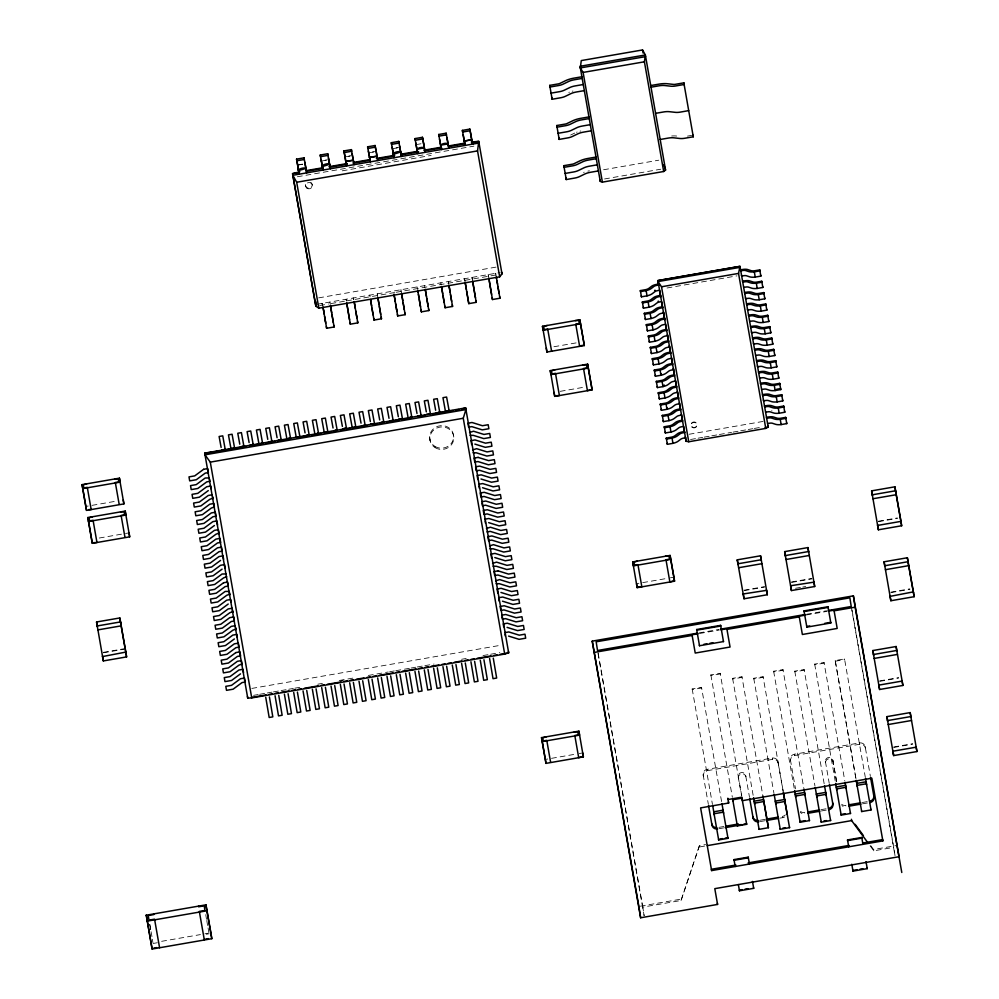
<?xml version="1.0" encoding="UTF-8"?>
<svg xmlns="http://www.w3.org/2000/svg" width="999" height="999" viewBox="0 0 999 999"><rect width="100%" height="100%" fill="white"/><g stroke="black" fill="none" stroke-linecap="round" stroke-linejoin="round"><path stroke-width="0.75" stroke-dasharray="5 3.75" d="M598.064 653.558L644.155 915.808L642.794 907.117L681.056 900.486L699.425 845.641L705.569 844.567M681.056 900.486L699.425 845.641M570.654 135.027L574.7 133.067M297.64 164.972L303.858 163.886M325.062 160.215L327.547 159.778M348.751 156.106L351.236 155.669M372.44 151.998L374.937 151.573M396.141 147.889L398.626 147.465M297.627 165.16L303.846 164.086M321.316 161.051L327.535 159.977M345.005 156.943L351.223 155.869M368.693 152.835L374.912 151.761M392.382 148.726L398.601 147.652M416.084 144.618L422.29 143.544M297.352 176.761L473.888 146.154M342.232 170.829L431.118 155.419M687.449 136.114L691.633 135.389M603.608 169.755L658.766 160.19M604.557 178.958L660.739 169.218M318.644 297.877L498.239 266.733M316.858 304.32L500.224 272.527M319.692 305.519L328.609 303.983M344.48 301.223L329.732 303.783L329.47 302.135M394.605 292.532L345.954 300.974L345.704 299.325M396.128 292.27L500.487 274.176M667.032 287.987L736.95 275.861M553.933 346.74L577.534 342.657M560.252 391.333L583.853 387.25M85.889 506.431L88.224 506.018M92.033 505.357L115.647 501.261M689.123 434.265L763.124 421.428M99.301 538.024L122.902 533.928M125.549 533.466L129.058 532.867M690.534 439.498L696.603 438.449M698.126 438.186L702.684 437.387M704.208 437.125L710.289 436.076M711.812 435.814L717.881 434.752M719.405 434.49L731.568 432.38M733.091 432.117L739.16 431.068M740.684 430.806L746.765 429.745M748.288 429.483L752.846 428.696M754.37 428.434L760.451 427.372M103.384 652.347L123.751 648.813M103.459 652.784L123.826 649.263M878.458 521.203L897.364 517.932M878.521 521.653L897.439 518.369M636.55 583.703L638.885 583.291M642.694 582.629L666.308 578.533M670.416 577.822L673.925 577.222M744.105 590.184L764.472 586.65M791.483 581.967L811.85 578.433M744.168 590.621L764.535 587.1M791.558 582.417L811.925 578.883M795.516 588.274L801.335 587.262M802.796 587.012L805.706 586.513M251.823 688.423L500.187 645.354M253.584 695.341L258.167 694.542M259.703 694.28L265.821 693.219M267.345 692.956L271.94 692.157M273.464 691.895L279.583 690.833M281.119 690.571L287.237 689.51M288.761 689.235L293.356 688.448M294.88 688.174L300.999 687.112M317.819 684.203L322.415 683.403M339.235 680.494L354.533 677.834M368.294 675.449L388.186 672.002M389.71 671.74L394.293 670.941M395.829 670.679L409.59 668.294M411.126 668.019L415.709 667.232M417.245 666.97L423.364 665.908M424.887 665.634L434.066 664.048M461.6 659.278L466.183 658.478M483.017 655.556L489.123 654.495M490.659 654.233L499.837 652.647M340.946 680.619L343.369 680.194M890.921 592.145L909.839 588.861M890.983 592.582L909.902 589.31M699 632.904L718.993 629.432M806.63 614.235L826.623 610.776M699.6 633.478L719.28 630.057M806.268 614.984L827.247 611.338M720.179 673.301L720.291 673.963L710.963 675.574L710.863 674.912L720.179 673.301L741.97 797.227M741.932 676.723L742.032 677.384L732.704 678.995L732.604 678.346L741.932 676.723L762.911 796.066M782.966 669.605L783.079 670.267L773.75 671.877L773.638 671.228L782.966 669.605L803.745 787.874M824.013 662.487L824.113 663.149L814.784 664.772L814.684 664.11L824.013 662.487L844.779 780.756M855.968 778.808L835.201 660.551L844.53 658.94L865.296 777.197M835.301 661.213L844.63 659.59L844.53 658.94M701.51 687.324L701.61 687.986L692.282 689.61L692.182 688.948L701.51 687.324L721.678 802.085M763.061 676.66L763.174 677.31L753.845 678.933L753.733 678.271L763.061 676.66L783.303 791.857M804.108 669.542L804.207 670.204L794.879 671.815L794.779 671.153L804.108 669.542L824.337 784.752M879.669 680.893L898.576 677.622M879.732 681.343L898.65 678.059M545.367 759.415L547.702 759.003M551.51 758.341L575.124 754.245M579.245 753.533L582.742 752.934M777.959 761.762L778.159 763.074A4.933 4.62 -8.9 0 0 772.502 759.377L707.417 770.654A4.933 4.62 -8.9 0 0 703.358 776.048L703.146 774.725A4.933 4.62 -8.9 0 1 707.217 769.342L772.302 758.054A4.933 4.62 -8.9 0 1 777.959 761.762L783.291 792.282M865.171 746.64L865.384 747.951A4.933 4.62 -8.9 0 0 859.727 744.255L794.63 755.531A4.933 4.62 -8.9 0 0 790.571 760.926L790.371 759.602A4.933 4.62 -8.9 0 1 794.43 754.22L859.515 742.931A4.933 4.62 -8.9 0 1 865.171 746.64L870.304 775.848M893.718 746.99L912.636 743.706M893.793 747.427L912.711 744.155M718.955 827.359L724.937 826.323M760.089 820.229L766.071 819.192M821.141 809.64L827.135 808.603M862.274 802.509L869.754 801.21M719.155 828.683L723.651 827.896M760.289 821.553L764.784 820.766M779.757 818.169L782.754 817.657A4.933 4.62 -8.9 0 0 785.539 816.195M821.353 810.963L827.334 809.927M862.474 803.833L868.468 802.796M699.637 846.952L705.781 845.891M161.626 941.32L200.437 934.589M204.907 933.815L207.892 933.291M157.355 942.731L153.147 943.456L152.372 939.048M206.318 934.24L209.116 933.765M870.803 845.728L873.576 849.5L897.239 845.404M870.092 845.778L873.775 850.823L893.718 847.364L852.01 610.064M640.359 906.193L680.843 899.175M676.66 136.039L676.073 135.989A13.849 4.87 -10 0 0 670.254 136.126M851.223 606.505L895.079 856.056L893.718 847.364M835.201 660.551L856.18 779.894M836.588 781.543L833.091 761.638A3.784 3.546 -8.9 0 0 828.745 758.79A3.784 3.546 -8.9 0 0 825.624 762.936L825.424 761.613A3.784 3.546 -8.9 0 1 828.533 757.479A3.784 3.546 -8.9 0 1 832.879 760.326L836.65 781.755M814.684 664.11L835.451 782.367M825.424 761.613L829.182 783.054M794.779 671.153L814.947 785.913M790.371 759.602L795.504 788.81M773.638 671.228L794.417 789.485M753.733 678.271L773.975 793.481M732.604 678.346L753.371 796.603M745.666 775.449L745.866 776.76A3.784 3.546 -8.9 0 0 741.52 773.913A3.784 3.546 -8.9 0 0 738.411 778.059L738.199 776.735A3.784 3.546 -8.9 0 1 741.32 772.602A3.784 3.546 -8.9 0 1 745.666 775.449L749.437 796.877M738.199 776.735L741.433 795.117M710.863 674.912L732.367 797.314M692.182 688.948L712.412 804.158M703.146 774.725L708.291 803.933M598.051 652.547L642.794 907.117M496.453 277.909L495.679 273.326L495.941 274.962M488.748 277.66L488.211 274.613L488.986 279.196M472.527 280.482L471.99 277.435L472.24 279.071M465.059 281.768L464.523 278.721L464.785 280.369M448.838 284.59L448.301 281.531L448.551 283.179M401.685 294.33L400.911 289.747L401.173 291.396M377.759 296.903L377.222 293.856L377.485 295.504M322.914 306.418L322.377 303.371L322.64 305.007M205.757 914.647L206.481 919.255M206.793 920.529L207.767 926.61M208.079 927.884L209.066 933.953M149.8 924.35L150.824 930.231M151.086 931.705L152.123 937.586M149.738 924.55L150.774 930.431M152.323 939.247L152.847 942.194M859.515 742.931L859.727 744.255M873.576 849.5L873.775 850.823M832.879 760.326L833.091 761.638M794.43 754.22L794.63 755.531M782.754 817.657L782.542 816.333A4.933 4.62 -8.9 0 0 785.339 814.884M772.302 758.054L772.502 759.377M707.217 769.342L707.417 770.654M440.834 282.829L441.096 284.478M453.409 434.503L453.608 435.764M424.612 285.639L424.862 287.287M417.145 286.938L417.407 288.586M429.857 439.31L430.045 440.571M369.767 295.155L370.017 296.803M353.534 297.964L353.796 299.613M353.159 298.027L353.421 299.675M346.079 299.263L346.328 300.899M312.188 184.453L312.287 185.115M329.845 302.073L330.107 303.721M305.582 185.602L305.682 186.264M322.015 303.434L322.265 305.082M310.839 182.442A3.347 3.134 -8.9 0 1 311.226 187.238A3.347 3.134 -8.9 0 1 306.119 186.85A3.347 3.134 -8.9 0 1 307.505 182.193M800.511 811.388A4.933 4.62 -8.9 0 0 804.67 812.499L804.882 813.81A4.933 4.62 -8.9 0 1 800.274 812.274M841.633 804.257A4.933 4.62 -8.9 0 0 845.803 805.369L846.016 806.68A4.933 4.62 -8.9 0 1 841.845 805.581M771.615 410.739A6.381 2.248 -10 0 1 772.002 410.801M583.566 172.44A13.849 4.87 -10 0 1 584.24 172.19M587.862 171.129A13.849 4.87 -10 0 1 589.398 170.804M568.806 92.407A13.849 4.87 -10 0 1 569.455 92.145M572.252 91.221A13.849 4.87 -10 0 1 572.989 91.021M576.51 132.293A13.849 4.87 -10 0 1 577.172 132.043M580.044 131.169A13.849 4.87 -10 0 1 580.806 130.981M307.043 188.274A3.347 3.134 -8.9 0 0 312.312 185.939A3.347 3.134 -8.9 0 0 307.605 182.854A3.347 3.134 -8.9 0 0 307.043 188.274M692.257 427.072A2.997 2.797 -8.9 0 0 696.977 424.987A2.997 2.797 -8.9 0 0 692.769 422.24A2.997 2.797 -8.9 0 0 692.257 427.072M692.307 427.422A2.997 2.797 -8.9 0 0 697.027 425.337A2.997 2.797 -8.9 0 0 692.819 422.577A2.997 2.797 -8.9 0 0 692.307 427.422M434.94 446.391A12.025 11.251 -8.9 0 0 453.608 437.437A12.025 11.251 -8.9 0 0 436.338 426.898A12.025 11.251 -8.9 0 0 434.94 446.391M435.139 447.664A12.025 11.251 -8.9 0 0 453.808 438.698A12.025 11.251 -8.9 0 0 436.538 428.159A12.025 11.251 -8.9 0 0 435.139 447.664"/><path stroke-width="1.5" d="M298.701 171.004L298.027 167.657M305.082 163.861L306.718 172.877L306.468 171.229L322.689 168.419L321.366 160.976L322.39 166.895M306.206 169.942C306.668 163.923 287.887 174.488 305.919 168.344M329.608 164.236C311.476 170.754 330.357 159.578 329.857 165.597M346.378 164.311L346.641 165.959L343.931 150.924L351.398 149.625L353.271 160.315L345.829 161.413L346.129 163.024M377.235 157.38L376.985 156.019L369.505 157.505L367.62 146.816L375.087 145.517L377.797 160.552L377.535 158.916M393.506 154.808L392.782 151.236M399.85 147.44L401.486 156.443L401.223 154.808M400.686 151.948C382.13 158.479 401.411 147.44 400.974 153.509M416.084 144.618L417.707 153.634L417.195 150.699M417.157 150.462C415.309 147.964 425.537 145.567 424.662 149.4M423.551 143.132L422.465 137.3L415.01 138.599L415.259 140.247L422.727 138.948L422.465 137.3M415.01 138.599L416.883 149.263L424.363 147.802M440.884 146.591C438.848 143.681 449.113 141.646 448.314 145.067M440.172 143.019L440.571 145.18L448.039 143.881L446.153 133.192L438.698 134.49L438.961 136.139L446.416 134.84L446.153 133.192M472.04 141.184L471.765 139.685L464.273 141.071L462.387 130.382L469.855 129.096L472.552 144.131L472.302 142.482M464.26 141.046L471.715 139.76L471.316 137.612M299.875 171.728L292.57 173.639L315.834 306.193L318.831 308.179L499.675 276.823L477.547 150.899L478.733 141.371L471.278 142.008M663.686 171.503L644.405 61.801L645.354 54.97L642.544 49.95L581.268 60.577L580.319 67.932L583.116 72.427L602.397 182.13L663.686 171.503L665.559 170.067L663.811 164.673M315.834 306.193L316.183 301.985M765.771 428.409L738.536 273.426L739.972 266.346L657.891 280.582L686.126 441.271L688.748 441.758L765.771 428.409L768.206 427.048L768.044 426.061M504.695 654.07L463.261 418.269L465.921 409.578L465.659 407.892L204.708 453.134L204.97 454.82L210.29 462.125L251.736 697.926L504.695 654.07L508.678 652.846L508.416 651.161M499.675 276.823L501.998 273.913L501.735 272.265M208.292 490.596L199.363 497.19L192.757 498.339L192.058 494.343L197.79 493.344L206.718 486.75L210.764 486.051L211.264 488.911M214.423 525.499L205.494 532.105L198.888 533.241L198.202 529.245L203.921 528.259L212.849 521.653L216.908 520.954L217.595 524.95M220.554 560.414L211.626 567.007L205.02 568.156L204.333 564.16L210.065 563.161L218.993 556.568L223.039 555.869L223.639 559.265M222.09 569.143L213.162 575.736L206.556 576.885L205.869 572.889L211.601 571.89L220.517 565.297L224.575 564.597L225.175 567.994M228.222 604.045L219.293 610.651L212.7 611.788L212 607.792L217.732 606.805L226.661 600.199L230.707 599.5L231.194 602.36M234.365 638.96L225.437 645.554L218.831 646.703L218.144 642.707L223.863 641.708L232.792 635.114L236.838 634.415L237.337 637.275M240.497 673.863L231.568 680.469L224.962 681.605L224.275 677.609L230.007 676.623L238.936 670.029L242.982 669.318L243.581 672.727M461.813 409.028L465.659 407.892L508.678 652.846L504.695 653.533M580.319 67.932L645.616 56.618M583.116 72.427L644.405 61.801M549.725 85.377L558.341 83.891A3.097 1.086 -10 0 0 559.927 83.404L566.046 80.457A13.849 4.87 -10 0 1 573.139 78.284L581.905 76.761L582.167 78.409L574.175 79.795A9.103 3.209 -10 0 0 568.606 81.493L563.211 84.103A7.83 2.76 -10 0 1 558.429 85.564L549.987 87.025L549.725 85.377L552.135 99.251L560.564 97.777A7.83 2.76 -10 0 0 565.359 96.316L570.754 93.706A9.103 3.209 -10 0 1 576.323 92.008L584.315 90.622M583.241 84.515L575.249 85.902A9.103 3.209 -10 0 0 569.68 87.6L564.285 90.21A7.83 2.76 -10 0 1 559.502 91.671L551.061 93.132M683.84 82.855L675.224 84.341A3.097 1.086 -10 0 1 673.576 84.415L666.882 83.691A13.849 4.87 -10 0 0 659.502 84.041L650.736 85.552L650.986 87.2L658.978 85.814A9.103 3.209 -10 0 1 664.772 85.539L670.679 86.189A7.83 2.76 -10 0 0 675.661 85.964L684.09 84.49L683.84 82.855L693.281 136.788L684.852 138.249A7.83 2.76 -10 0 1 679.869 138.486L673.963 137.837A9.103 3.209 -10 0 0 668.169 138.099L660.177 139.485M315.572 304.545L292.57 173.639L299.001 172.527L299.263 174.176L296.553 159.141L304.021 157.842L305.969 168.631M327.709 153.734L327.959 155.382L320.504 156.668L320.242 155.032L327.709 153.734L330.407 168.769L330.157 167.12L346.94 164.211M398.776 141.408L399.038 143.057L391.571 144.356L391.321 142.707L398.776 141.408L400.649 152.073M296.815 160.777L304.27 159.49L304.021 157.842M344.193 152.56L351.648 151.274L351.398 149.625M375.087 145.517L375.349 147.165L367.882 148.464L367.62 146.816M469.855 129.096L470.104 130.732L462.649 132.03L462.387 130.382M347.327 161.164L353.296 160.127L353.584 161.726M369.493 157.48L377.048 156.306M556.78 125.524L565.397 124.038A3.097 1.086 -10 0 0 566.982 123.551L573.101 120.604A13.849 4.87 -10 0 1 580.194 118.431L588.96 116.908L589.223 118.556L581.231 119.942A9.103 3.209 -10 0 0 575.661 121.641L570.267 124.251A7.83 2.76 -10 0 1 565.484 125.712L557.042 127.173L556.78 125.524L559.19 139.398L567.632 137.924A7.83 2.76 -10 0 0 572.415 136.463L577.809 133.854A9.103 3.209 -10 0 1 583.379 132.155L591.371 130.769M305.994 170.667L322.827 167.745M328.946 166.696L347.315 163.511M353.434 162.45L370.267 159.528M376.386 158.466L394.755 155.282M400.874 154.221L417.707 151.299M423.838 150.237L440.671 147.315M448.326 145.991L465.159 143.069M353.034 163.162L369.817 160.252M377.447 158.928L394.23 156.019M401.86 154.695L418.631 151.786M424.737 150.724L441.521 147.815L441.77 149.463M465.209 143.706L448.976 146.528L449.238 148.164M478.996 143.007L292.819 175.287L296.691 182.255L318.831 308.179M590.297 124.663L582.305 126.049A9.103 3.209 -10 0 0 576.735 127.747L571.341 130.357A7.83 2.76 -10 0 1 566.558 131.818L558.116 133.279M655.581 113.337L663.573 111.963A9.103 3.209 -10 0 1 669.367 111.688L675.274 112.338A7.83 2.76 -10 0 0 680.257 112.113L688.686 110.639M296.691 182.255L477.547 150.899M563.836 165.672L572.452 164.186A3.097 1.086 -10 0 0 574.038 163.699L580.157 160.752A13.849 4.87 -10 0 1 587.25 158.579L596.016 157.055L596.278 158.704L588.286 160.09A9.103 3.209 -10 0 0 582.717 161.788L577.322 164.398A7.83 2.76 -10 0 1 572.539 165.859L564.098 167.32L563.836 165.672L566.246 179.545L574.687 178.072A7.83 2.76 -10 0 0 579.47 176.611L584.865 174.001A9.103 3.209 -10 0 1 590.434 172.303L598.426 170.916M597.352 164.81L589.36 166.196A9.103 3.209 -10 0 0 583.791 167.894L578.396 170.504A7.83 2.76 -10 0 1 573.613 171.965L565.172 173.426M325.549 321.953L326.636 328.271L334.091 326.985L333.841 325.337M348.176 311.775L350.324 324.163L357.792 322.877L357.53 321.228M372.939 313.736L374.013 320.067L381.481 318.768L381.218 317.12M396.578 309.39L397.702 315.959L405.169 314.66L404.907 313.012M420.317 305.532L421.391 311.85L428.858 310.552L428.596 308.903M441.87 288.911L445.092 307.742L452.547 306.443L452.297 304.795M467.607 296.815L468.781 303.634L476.236 302.335L475.986 300.687M491.196 292.22L492.47 299.525L499.925 298.226L499.675 296.591M740.134 267.332L658.054 281.568L661.513 286.775L688.748 441.758M661.513 286.775L738.536 273.426M640.371 290.597L645.878 289.623A5.37 1.886 -10 0 0 648.763 288.424L651.847 286.089A6.381 2.248 -10 0 1 656.131 284.49L658.516 284.066L658.666 285.052L656.805 285.377A3.534 1.249 -10 0 0 653.983 286.426L651.385 288.424A8.204 2.885 -10 0 1 646.128 290.609L640.521 291.583L640.371 290.597L641.445 296.815L647.04 295.841A8.204 2.885 -10 0 0 652.297 293.669L654.907 291.658A3.534 1.249 -10 0 1 657.717 290.609L659.59 290.284M759.752 269.892L754.245 270.829A5.37 1.886 -10 0 1 751.148 270.679L747.514 269.493A6.381 2.248 -10 0 0 742.969 269.43L740.584 269.842L740.746 270.829L742.607 270.504A3.534 1.249 -10 0 1 745.591 270.542L748.676 271.553A8.204 2.885 -10 0 0 754.32 271.853L759.914 270.879L759.752 269.892L760.838 276.111L755.232 277.085A8.204 2.885 -10 0 1 749.587 276.798L746.515 275.786A3.534 1.249 -10 0 0 743.531 275.736L741.658 276.061L741.508 275.075M642.369 301.935L647.876 300.974A5.37 1.886 -10 0 0 650.761 299.775L653.846 297.427A6.381 2.248 -10 0 1 658.129 295.829L660.501 295.417L660.664 296.403L658.791 296.728A3.534 1.249 -10 0 0 655.981 297.777L653.371 299.775A8.204 2.885 -10 0 1 648.114 301.96L642.519 302.922L642.369 301.935L643.443 308.167L649.038 307.192A8.204 2.885 -10 0 0 654.295 305.007L656.905 303.009A3.534 1.249 -10 0 1 659.715 301.96L661.575 301.636L662.649 307.605M761.75 281.243L756.243 282.18A5.37 1.886 -10 0 1 753.134 282.018L749.512 280.844A6.381 2.248 -10 0 0 744.967 280.781L742.582 281.181L742.732 282.168L744.605 281.843A3.534 1.249 -10 0 1 747.589 281.893L750.661 282.904A8.204 2.885 -10 0 0 756.305 283.192L761.912 282.23L761.75 281.243L762.824 287.462L757.23 288.436A8.204 2.885 -10 0 1 751.585 288.137L748.513 287.125A3.534 1.249 -10 0 0 745.529 287.088L743.656 287.4M542.482 326.286L579.857 319.805L583.691 341.583L584.315 345.554L546.928 352.035L542.482 326.286L543.106 330.257L580.481 323.776L579.857 319.805M644.355 313.286L649.862 312.312A5.37 1.886 -10 0 0 652.759 311.114L655.844 308.778A6.381 2.248 -10 0 1 660.114 307.18L662.499 306.755L662.649 307.742L660.789 308.067A3.534 1.249 -10 0 0 657.979 309.116L655.369 311.114A8.204 2.885 -10 0 1 650.112 313.299L644.517 314.273L644.355 313.286L645.429 319.505L651.036 318.531A8.204 2.885 -10 0 0 656.293 316.358L658.89 314.36A3.534 1.249 -10 0 1 661.713 313.311L663.573 312.987L663.423 312M763.748 292.582L758.241 293.531A5.37 1.886 -10 0 1 755.132 293.369L751.498 292.195A6.381 2.248 -10 0 0 746.952 292.12L744.58 292.532L744.73 293.519L746.603 293.194A3.534 1.249 -10 0 1 749.587 293.231L752.659 294.255A8.204 2.885 -10 0 0 758.303 294.543L763.898 293.569L763.748 292.582L764.822 298.813L759.228 299.775A8.204 2.885 -10 0 1 753.583 299.488L750.499 298.476A3.534 1.249 -10 0 0 747.514 298.426L745.654 298.751L745.491 297.764M646.353 324.625L651.86 323.664A5.37 1.886 -10 0 0 654.745 322.465L657.829 320.117A6.381 2.248 -10 0 1 662.112 318.519L664.497 318.107L664.647 319.093L662.787 319.418A3.534 1.249 -10 0 0 659.964 320.467L657.367 322.465A8.204 2.885 -10 0 1 652.11 324.65L646.503 325.612L646.353 324.625L647.427 330.856L653.021 329.882A8.204 2.885 -10 0 0 658.279 327.697L660.888 325.699A3.534 1.249 -10 0 1 663.698 324.65L665.571 324.325L666.67 330.482L664.772 330.756A3.534 1.249 -10 0 0 661.962 331.805L659.352 333.816A8.204 2.885 -10 0 1 654.095 335.989L648.501 336.963L648.351 335.976L653.858 335.002A5.37 1.886 -10 0 0 656.743 333.803L659.827 331.468A6.381 2.248 -10 0 1 664.11 329.87L666.483 329.445L666.645 330.432M765.746 303.933L760.227 304.87A5.37 1.886 -10 0 1 757.13 304.707L753.496 303.534A6.381 2.248 -10 0 0 748.95 303.471L746.565 303.871L746.728 304.857L748.588 304.533A3.534 1.249 -10 0 1 751.573 304.583L754.657 305.594A8.204 2.885 -10 0 0 760.301 305.881L765.896 304.92L765.746 303.933L766.82 310.152L761.213 311.126A8.204 2.885 -10 0 1 755.569 310.826L752.497 309.815A3.534 1.249 -10 0 0 749.512 309.777L747.652 310.102L747.489 309.116M579.57 345.929L583.066 345.317M767.731 315.272L762.225 316.221A5.37 1.886 -10 0 1 759.115 316.059L755.494 314.885A6.381 2.248 -10 0 0 750.948 314.81L748.563 315.222L748.726 316.208L750.586 315.884A3.534 1.249 -10 0 1 753.571 315.934L756.643 316.945A8.204 2.885 -10 0 0 762.287 317.232L767.894 316.258L767.731 315.272L768.805 321.503L763.211 322.465A8.204 2.885 -10 0 1 757.567 322.178L754.495 321.166A3.534 1.249 -10 0 0 751.51 321.116L749.637 321.441M648.351 335.976L649.425 342.195L655.019 341.233A8.204 2.885 -10 0 0 660.277 339.048L662.886 337.05A3.534 1.249 -10 0 1 665.696 336.001L667.557 335.676L667.407 334.69M650.337 347.315L655.844 346.353A5.37 1.886 -10 0 0 658.741 345.154L661.825 342.819A6.381 2.248 -10 0 1 666.108 341.208L668.481 340.796L668.631 341.783L666.77 342.108A3.534 1.249 -10 0 0 663.96 343.156L661.35 345.154A8.204 2.885 -10 0 1 656.093 347.34L650.499 348.301L650.337 347.315L651.423 353.546L657.017 352.572A8.204 2.885 -10 0 0 662.275 350.387L664.872 348.389A3.534 1.249 -10 0 1 667.694 347.34L669.555 347.015L669.405 346.029M769.73 326.623L764.223 327.56A5.37 1.886 -10 0 1 761.113 327.41L757.479 326.223A6.381 2.248 -10 0 0 752.934 326.161L750.561 326.561L750.711 327.547L752.584 327.222A3.534 1.249 -10 0 1 755.569 327.272L758.641 328.284A8.204 2.885 -10 0 0 764.285 328.584L769.879 327.61L769.73 326.623L770.803 332.842L765.209 333.816A8.204 2.885 -10 0 1 759.565 333.529L756.48 332.505A3.534 1.249 -10 0 0 753.496 332.467L751.635 332.792L751.485 331.805M550.274 370.617L587.649 364.136L591.483 385.926L592.107 389.885L554.72 396.366L550.274 370.617L550.899 374.588L588.274 368.107L587.649 364.136M652.335 358.666L657.841 357.692A5.37 1.886 -10 0 0 660.739 356.493L663.811 354.158A6.381 2.248 -10 0 1 668.094 352.56L670.479 352.135L670.629 353.134L668.768 353.446A3.534 1.249 -10 0 0 665.946 354.508L663.348 356.506A8.204 2.885 -10 0 1 658.091 358.678L652.497 359.652L652.335 358.666L653.408 364.885L659.003 363.923A8.204 2.885 -10 0 0 664.26 361.738L666.87 359.74A3.534 1.249 -10 0 1 669.68 358.691L671.553 358.366M771.727 337.962L766.208 338.911A5.37 1.886 -10 0 1 763.111 338.748L759.477 337.575A6.381 2.248 -10 0 0 754.932 337.5L752.547 337.912L752.709 338.898L754.57 338.574A3.534 1.249 -10 0 1 757.554 338.624L760.639 339.635A8.204 2.885 -10 0 0 766.283 339.922L771.877 338.948L771.727 337.962L772.801 344.193L767.207 345.154A8.204 2.885 -10 0 1 761.563 344.867L758.478 343.856A3.534 1.249 -10 0 0 755.494 343.806L753.633 344.131L753.471 343.144M654.333 370.017L659.839 369.043A5.37 1.886 -10 0 0 662.724 367.844L665.809 365.509A6.381 2.248 -10 0 1 670.092 363.911L672.464 363.486L672.627 364.473L670.754 364.797A3.534 1.249 -10 0 0 667.944 365.846L665.334 367.844A8.204 2.885 -10 0 1 660.077 370.03L654.482 371.004L654.333 370.017L655.406 376.236L661.001 375.262A8.204 2.885 -10 0 0 666.258 373.089L668.868 371.079A3.534 1.249 -10 0 1 671.678 370.03L673.538 369.705L673.388 368.718M773.713 349.313L768.206 350.249A5.37 1.886 -10 0 1 765.109 350.1L761.475 348.913A6.381 2.248 -10 0 0 756.93 348.851L754.545 349.25L754.707 350.249L756.568 349.925A3.534 1.249 -10 0 1 759.552 349.962L762.637 350.974A8.204 2.885 -10 0 0 768.268 351.273L773.875 350.299L773.713 349.313L774.787 355.532L769.193 356.506A8.204 2.885 -10 0 1 763.548 356.218L760.476 355.207A3.534 1.249 -10 0 0 757.492 355.157L755.619 355.482M225.187 449.163L221.641 450.387L225.275 449.75L222.752 435.851L219.118 436.488L221.116 447.415M242.632 446.141L240.297 447.152L243.931 446.516L241.408 432.617L237.774 433.254L239.772 444.18M253.172 444.305L249.625 445.529L253.259 444.905L250.737 431.006L247.09 431.63L249.101 442.569M271.815 441.071L268.281 442.295L271.915 441.67L269.393 427.772L265.746 428.396L267.757 439.335M281.144 439.46L277.597 440.684L281.243 440.047L278.709 426.148L275.075 426.785L277.085 437.712M289.26 438.049L286.925 439.061L290.572 438.436L288.037 424.538L284.403 425.162L286.925 439.061M309.128 434.602L305.582 435.826L309.215 435.202L306.693 421.303L303.059 421.928L305.057 432.867M318.456 432.992L314.91 434.215L318.544 433.578L317.794 429.195L316.021 419.68L312.387 420.317L314.91 434.215M337.113 429.757L333.566 430.981L337.2 430.344L334.677 416.446L331.044 417.082L333.042 428.009M344.006 428.559L346.441 428.134L344.006 414.835L340.372 415.459L342.37 426.398M365.085 424.9L361.551 426.123L365.184 425.499L362.662 411.6L359.016 412.225L361.026 423.164M383.741 421.665L380.194 422.889L383.841 422.265L381.306 408.366L377.672 408.991L379.682 419.93M393.069 420.055L389.523 421.278L393.169 420.641L390.634 406.743L387 407.38L389.011 418.306M411.725 416.82L408.179 418.044L411.813 417.407L411.064 413.037L409.29 403.509L405.656 404.145L408.179 418.044M421.054 415.197L417.507 416.421L421.141 415.796L418.618 401.898L414.985 402.522L416.983 413.461M439.71 411.963L436.163 413.186L439.797 412.562L437.275 398.663L433.641 399.288L435.639 410.227M449.038 410.352L445.492 411.576L449.125 410.939L448.364 406.568L446.603 397.04L442.969 397.677L445.492 411.576M230.969 448.763L234.603 448.139L232.08 434.24L228.446 434.865L230.869 448.176M258.953 443.918L262.587 443.281L260.065 429.383L256.418 430.02L258.853 443.319M296.253 437.45L299.9 436.813L297.365 422.914L293.731 423.551L296.166 436.85M324.238 432.592L327.872 431.968L325.349 418.069L321.715 418.693L324.151 432.005M352.222 427.747L355.856 427.11L353.334 413.211L349.687 413.848L352.123 427.147M222.64 450.499L206.081 453.047M225.712 449.962L231.843 448.901M236.438 448.101L239.51 447.577M242.57 447.04L245.642 446.503M253.309 445.179L257.904 444.38M265.572 443.057L268.631 442.52M271.703 441.995L274.762 441.458M282.43 440.134L285.502 439.597M300.836 436.938L303.896 436.413M311.563 435.077L314.635 434.553M317.694 434.016L320.766 433.479M328.434 432.155L331.493 431.618M340.696 430.032L343.756 429.495M346.828 428.971L349.887 428.434M357.555 427.11L360.627 426.573M363.686 426.036L366.758 425.512M374.425 424.175L377.485 423.651M386.688 422.053L389.747 421.516M392.819 420.991L398.951 419.93M403.546 419.13L406.618 418.593M420.417 416.208L425.012 415.409M432.679 414.073L435.751 413.549M438.811 413.012L446.478 411.688M449.55 411.151L452.609 410.626M455.681 410.089L458.741 409.565M204.97 454.82L465.921 409.578M674.462 374.837L672.09 375.249A6.381 2.248 -10 0 0 667.807 376.848L664.722 379.195A5.37 1.886 -10 0 1 661.837 380.394L656.331 381.356L656.48 382.342L662.075 381.368A8.204 2.885 -10 0 0 667.332 379.195L669.942 377.197A3.534 1.249 -10 0 1 672.752 376.148L674.612 375.824L673.363 368.606M555.819 395.729L559.39 395.567L555.494 373.339L551.997 373.938L551.51 370.854L554.944 369.805M590.859 389.647L587.424 390.696L583.528 368.481L587.037 367.869L586.55 364.785L582.979 364.947M775.711 360.664L770.204 361.601A5.37 1.886 -10 0 1 767.095 361.438L763.461 360.264A6.381 2.248 -10 0 0 758.928 360.202L756.543 360.602L756.693 361.588L758.566 361.263A3.534 1.249 -10 0 1 761.55 361.313L764.622 362.325A8.204 2.885 -10 0 0 770.266 362.612L775.861 361.65L775.711 360.664L776.785 366.883L771.191 367.857A8.204 2.885 -10 0 1 765.546 367.557L762.462 366.546A3.534 1.249 -10 0 0 759.477 366.508L757.617 366.82L757.467 365.834M675.536 381.056L673.676 381.381A3.534 1.249 -10 0 0 670.853 382.43L668.256 384.428A8.204 2.885 -10 0 1 662.999 386.613L657.404 387.575L656.331 381.356M210.29 462.125L463.261 418.269M82.068 484.64L119.443 478.159L123.888 503.908L86.513 510.389L82.068 484.64L86.513 510.389M82.68 488.611L120.067 482.13L119.443 478.159M467.932 423.189L471.99 422.49L482.455 425.724L488.174 424.725L488.873 428.721L482.267 429.87L471.803 426.635L468.631 427.185L468.032 423.788M658.316 392.707L663.823 391.733A5.37 1.886 -10 0 0 666.72 390.534L669.792 388.199A6.381 2.248 -10 0 1 674.075 386.601L676.46 386.176L676.61 387.162L674.75 387.487A3.534 1.249 -10 0 0 671.927 388.536L669.33 390.534A8.204 2.885 -10 0 1 664.073 392.719L658.478 393.693L658.316 392.707L659.39 398.926L664.984 397.952A8.204 2.885 -10 0 0 670.242 395.779L672.851 393.781A3.534 1.249 -10 0 1 675.661 392.719L677.534 392.407M777.709 372.003L772.19 372.952A5.37 1.886 -10 0 1 769.093 372.789L765.459 371.616A6.381 2.248 -10 0 0 760.913 371.541L758.541 371.953L758.691 372.939L760.551 372.615A3.534 1.249 -10 0 1 763.536 372.652L766.62 373.676A8.204 2.885 -10 0 0 772.264 373.963L777.859 372.989L777.709 372.003L778.783 378.221L773.189 379.195A8.204 2.885 -10 0 1 767.544 378.908L764.46 377.897A3.534 1.249 -10 0 0 761.475 377.847L759.615 378.171M660.314 404.046L665.821 403.084A5.37 1.886 -10 0 0 668.706 401.885L671.79 399.538A6.381 2.248 -10 0 1 676.073 397.939L678.446 397.527L678.608 398.514L676.735 398.838A3.534 1.249 -10 0 0 673.925 399.887L671.316 401.885A8.204 2.885 -10 0 1 666.058 404.071L660.464 405.032L660.314 404.046L661.388 410.277L666.982 409.303A8.204 2.885 -10 0 0 672.24 407.117L674.849 405.119A3.534 1.249 -10 0 1 677.659 404.071L679.532 403.746L679.37 402.759M779.695 383.354L774.188 384.29A5.37 1.886 -10 0 1 771.091 384.128L767.457 382.954A6.381 2.248 -10 0 0 762.911 382.892L760.526 383.291L760.689 384.278L762.549 383.953A3.534 1.249 -10 0 1 765.534 384.003L768.618 385.015A8.204 2.885 -10 0 0 774.262 385.302L779.857 384.34L779.695 383.354L780.768 389.573L775.174 390.547A8.204 2.885 -10 0 1 769.53 390.247L766.458 389.235A3.534 1.249 -10 0 0 763.473 389.198L761.6 389.523M776.623 389.273L780.619 388.586L780.768 389.573M88.774 509.552L91.184 509.577L87.288 487.362L83.779 487.962L83.304 484.877L86.738 483.828M662.312 415.397L667.819 414.423A5.37 1.886 -10 0 0 670.704 413.224L673.788 410.889A6.381 2.248 -10 0 1 678.071 409.29L680.444 408.866L680.606 409.852L678.733 410.177A3.534 1.249 -10 0 0 675.923 411.226L673.314 413.236A8.204 2.885 -10 0 1 668.056 415.409L662.462 416.383L662.312 415.397L663.386 421.615L668.98 420.641A8.204 2.885 -10 0 0 674.238 418.469L676.847 416.471A3.534 1.249 -10 0 1 679.657 415.422L681.518 415.097M781.693 394.692L776.186 395.641A5.37 1.886 -10 0 1 773.076 395.479L769.442 394.305A6.381 2.248 -10 0 0 764.909 394.23L762.524 394.642L762.674 395.629L764.547 395.304A3.534 1.249 -10 0 1 767.532 395.342L770.604 396.366A8.204 2.885 -10 0 0 776.248 396.653L781.842 395.679L781.693 394.692L782.766 400.924L777.172 401.885A8.204 2.885 -10 0 1 771.528 401.598L768.443 400.587A3.534 1.249 -10 0 0 765.459 400.537L763.598 400.861L763.448 399.875M212.3 494.767L208.254 495.479L199.325 502.072L193.594 503.059L194.293 507.067L200.886 505.919L209.815 499.313L212.899 498.176M87.85 517.557L125.225 511.076L129.683 536.838L92.295 543.319L87.85 517.557L92.295 543.319M88.474 521.528L125.849 515.047L125.225 511.076M664.298 426.735L669.805 425.774A5.37 1.886 -10 0 0 672.702 424.575L675.774 422.227A6.381 2.248 -10 0 1 680.057 420.629L682.442 420.217L682.592 421.203L680.731 421.528A3.534 1.249 -10 0 0 677.921 422.577L675.312 424.575A8.204 2.885 -10 0 1 670.054 426.76L664.46 427.722L664.298 426.735L665.371 432.967L670.978 431.993A8.204 2.885 -10 0 0 676.223 429.807L678.833 427.809A3.534 1.249 -10 0 1 681.655 426.76L683.516 426.436M783.691 406.044L778.171 406.98A5.37 1.886 -10 0 1 775.074 406.818L771.44 405.644A6.381 2.248 -10 0 0 766.895 405.582L764.522 405.981L764.672 406.968L766.533 406.643A3.534 1.249 -10 0 1 769.517 406.693L772.602 407.704A8.204 2.885 -10 0 0 778.246 408.004L783.84 407.03L783.691 406.044L784.764 412.262L779.17 413.236A8.204 2.885 -10 0 1 773.526 412.949L770.441 411.925A3.534 1.249 -10 0 0 767.457 411.888L765.596 412.212M215.372 512.225L211.313 512.924L202.385 519.53L196.666 520.516L197.352 524.512L203.958 523.376L212.887 516.77L216.059 516.221L215.459 512.824M476.298 470.829L479.47 470.279L489.935 473.514L496.54 472.365L495.854 468.369L490.122 469.355L479.657 466.121L475.611 466.833L476.198 470.229M666.296 438.086L671.803 437.112A5.37 1.886 -10 0 0 674.687 435.914L677.772 433.578A6.381 2.248 -10 0 1 682.055 431.98L684.44 431.556L684.59 432.542L682.729 432.867A3.534 1.249 -10 0 0 679.907 433.928L677.297 435.926A8.204 2.885 -10 0 1 672.04 438.099L666.445 439.073L666.296 438.086L667.369 444.305L672.964 443.344A8.204 2.885 -10 0 0 678.221 441.158L680.831 439.16A3.534 1.249 -10 0 1 683.641 438.111L685.514 437.787L685.351 436.8M785.676 417.382L780.169 418.331A5.37 1.886 -10 0 1 777.072 418.169L773.438 416.995A6.381 2.248 -10 0 0 768.893 416.92L766.508 417.332L766.67 418.319L768.531 417.994A3.534 1.249 -10 0 1 771.515 418.044L774.6 419.056A8.204 2.885 -10 0 0 780.244 419.343L785.838 418.369L785.676 417.382L786.75 423.613L781.156 424.575A8.204 2.885 -10 0 1 775.511 424.288L772.439 423.276A3.534 1.249 -10 0 0 769.455 423.226L767.582 423.551M93.394 542.669L96.965 542.507L93.069 520.279L89.573 520.891L89.086 517.794L92.52 516.745M765.159 427.572L768.206 427.048L739.972 266.346L657.891 280.582L658.666 284.94M478.671 484.278L482.717 483.578L493.194 486.813L498.913 485.826L499.612 489.822L493.007 490.959L482.542 487.724M218.431 529.682L214.385 530.382L205.457 536.987L199.738 537.974L200.424 541.97L207.03 540.821L215.959 534.228L219.031 533.091M480.894 497.002L484.065 496.453L494.542 499.687L501.136 498.551L500.449 494.555L494.73 495.541L484.253 492.307L480.207 493.007L480.694 495.866M220.667 542.407L217.495 542.957L208.566 549.55L201.96 550.699L201.261 546.703L206.993 545.704L215.921 539.11L219.967 538.411L220.567 541.808M481.743 501.735L485.789 501.036L496.253 504.27L501.985 503.271L502.672 507.267L496.066 508.416L485.601 505.182L482.43 505.731L482.03 503.459M221.503 547.14L217.457 547.839L208.529 554.433L202.797 555.432L203.496 559.428L210.09 558.279L219.018 551.685L222.19 551.136L221.591 547.727M483.966 514.46L487.137 513.911L497.602 517.145L504.208 515.996L503.521 512L497.789 512.999L487.325 509.765L483.279 510.464L483.766 513.324M484.815 519.193L488.861 518.493L499.325 521.728L505.057 520.729L505.744 524.725L499.138 525.874L488.673 522.639M487.037 531.918L490.209 531.368L500.674 534.602L507.28 533.454L506.58 529.458L500.861 530.457L490.397 527.222L486.438 528.508M487.874 536.65L491.92 535.951L502.397 539.185L508.116 538.186L508.816 542.182L502.21 543.331L491.745 540.097L488.573 540.646L487.974 537.237M229.77 594.18L226.698 595.317L217.77 601.922L211.164 603.059L210.464 599.063L216.196 598.076L225.125 591.47L229.27 591.371M125.862 652.285L126.598 656.905L103.322 660.938L96.553 621.99L119.83 617.956L125.974 652.934M490.946 554.108L494.992 553.396L505.457 556.63L511.188 555.644L511.875 559.64L505.282 560.789L494.805 557.554M900.836 520.954L901.672 525.761L878.383 529.795L871.615 490.859L894.904 486.813L901.048 521.79M97.178 625.961L120.454 621.927L126.598 656.905M872.239 494.817L895.516 490.784L901.672 525.761M232.243 608.229L228.197 608.928L219.268 615.534L213.536 616.52L214.223 620.516L220.829 619.368L229.758 612.774L232.842 611.638M234.465 620.953L231.293 621.503L222.365 628.096L215.759 629.245L215.072 625.249L220.804 624.263L229.733 617.657L233.778 616.957L234.266 619.817M235.314 625.686L231.256 626.385L222.327 632.979L216.608 633.978L217.295 637.974L223.901 636.825L232.829 630.232L235.901 629.083M632.717 561.913L670.104 555.432L673.925 577.222L674.55 581.181L637.162 587.662L632.717 561.913L633.341 565.884L670.716 559.403L670.104 555.432M102.547 656.568L125.762 652.097M877.621 525.424L900.898 521.391M498.613 597.739L502.659 597.04L513.136 600.274L518.856 599.275L519.542 603.271L512.949 604.42L502.472 601.186M238.374 643.144L234.328 643.843L225.399 650.436L219.668 651.435L220.367 655.431L226.973 654.283L235.901 647.689L239.073 647.14L238.474 643.731M737.262 559.84L760.551 555.794L767.319 594.742L744.03 598.776L737.262 559.84L738.099 564.647M784.652 551.623L807.929 547.577L814.697 586.525L791.42 590.559L784.652 551.623L785.489 556.431M737.886 563.798L761.163 559.765M785.264 555.581L808.553 551.548M500.836 610.464L504.008 609.914L514.485 613.149L521.078 612L520.392 608.004L514.66 609.003L504.195 605.769L500.149 606.468L500.636 609.328M638.274 587.025L641.845 586.863L637.949 564.635L634.44 565.234L633.953 562.15L637.387 561.101M673.314 580.943L669.879 581.992L665.983 559.777L669.48 559.165L668.993 556.081L665.421 556.243M501.685 615.197L505.731 614.497L516.196 617.732L521.928 616.733L522.614 620.729L516.008 621.878L505.544 618.643L502.372 619.193L501.973 616.92M241.446 660.589L237.4 661.301L228.471 667.894L222.74 668.893L223.426 672.889L230.032 671.74L238.961 665.147L242.045 663.998M884.827 566.408L884.09 561.788L907.367 557.754L913.511 592.732M884.702 565.759L907.991 561.725L914.135 596.703L890.858 600.736L890.022 595.928M504.745 632.654L508.803 631.942L519.268 635.177L524.987 634.19L525.686 638.186L519.08 639.335L508.616 636.101M244.518 678.046L240.459 678.746L231.531 685.351L225.811 686.338L226.498 690.334L233.104 689.198L242.033 682.592L245.205 682.042L244.605 678.646M766.545 590.372L743.194 593.968M813.935 582.155L790.584 585.751M252.322 697.29L266.084 694.904M269.143 694.38L272.203 693.843M275.262 693.318L278.321 692.782M281.381 692.257L289.023 690.933M292.083 690.396L295.142 689.872M298.202 689.335L301.261 688.811M304.32 688.274L318.082 685.888M321.141 685.364L324.2 684.827M327.26 684.303L341.034 681.917M344.093 681.38L347.153 680.856M350.212 680.319L353.271 679.795M356.331 679.258L363.973 677.934M367.033 677.409L370.092 676.872M373.151 676.348L376.211 675.811M379.27 675.287L393.032 672.901M396.091 672.364L399.15 671.84M402.21 671.303L415.971 668.918M419.031 668.393L422.09 667.856M425.149 667.332L428.209 666.795M431.268 666.271L438.923 664.947M441.983 664.41L445.042 663.885M448.101 663.348L451.161 662.824M454.22 662.287L461.863 660.963M464.922 660.439L467.982 659.902M471.041 659.377L474.1 658.841M477.16 658.316L490.921 655.931M493.981 655.394L497.04 654.869M500.099 654.333L503.159 653.808M592.232 641.133L853.383 595.854L899.013 856.717L714.797 888.66L717.569 904.432L640.634 917.769L592.232 641.133L638.861 906.455M696.665 629.52L720.641 625.362L723.476 641.583L699.512 645.741L696.665 629.52L696.765 630.169L720.741 626.023L720.641 625.362M804.008 610.901L827.984 606.743L830.818 622.976L806.842 627.135L804.008 610.901L804.108 611.563L828.084 607.404L827.984 606.743M890.084 596.366L913.298 591.883M697.464 633.166L597.527 650.499L596.166 641.808L849.862 597.827L851.223 606.505L828.159 610.501M720.529 629.17L805.094 614.51M698.089 633.741L692.032 634.79L695.229 653.059L730.057 647.027L726.847 628.746L720.791 629.795M804.769 615.234L799.163 616.208L802.372 634.49L837.187 628.446L833.99 610.177L828.745 611.088M594.005 652.459L692.132 635.439M726.96 629.407L799.275 616.87M834.09 610.826L855.156 607.18L853.383 595.854M703.895 644.305L706.892 643.781M709.889 643.269L712.886 642.744M809.739 625.961L806.742 626.473L806.842 627.135M824.724 623.364L830.718 622.315L830.818 622.976M879.595 689.497L872.826 650.549L896.115 646.515L902.884 685.451L879.595 689.497L878.758 684.677M873.451 654.52L896.727 650.474M541.533 737.624L578.921 731.143L583.366 756.892L545.991 763.373L541.533 737.624L545.991 763.373M542.157 741.595L579.545 735.114L578.921 731.143M878.833 685.114L902.109 681.081M582.13 756.655L578.696 757.704L574.8 735.489L578.296 734.877L577.822 731.792L574.25 731.955M887.636 721.253L886.887 716.633L910.164 712.599L911.013 717.419M887.512 720.604L910.788 716.57M892.894 751.211L916.17 747.177M886.887 716.633L893.655 755.581L916.932 751.548L910.164 712.599M742.07 798.114L732.742 799.737L737.349 825.911L746.678 824.3L746.565 823.638L743.905 824.1M728.458 801.71L728.658 803.034L700.611 807.891L711.625 870.591L882.854 840.896L882.641 839.585L862.774 843.031M857.292 786.463L856.78 783.391L866.108 781.78L866.62 784.839M775.823 804.183L775.311 801.111L784.64 799.5L784.952 801.473L775.624 803.096L780.231 829.27L789.547 827.659L789.447 826.997M146.279 915.196L205.969 904.844L210.876 932.779L211.8 938.698L152.11 949.05L146.279 915.196L152.11 949.05M147.203 921.128L206.893 910.776L205.969 904.844M726.435 826.061L738.411 823.988M766.071 819.192L778.046 817.12M807.667 811.987L819.642 809.902M848.8 804.844L860.776 802.771M741.246 824.562L737.25 825.261L737.349 825.911M725.149 827.647L741.62 824.787A4.933 4.62 -8.9 0 0 742.245 824.637M766.283 820.504L778.258 818.431M807.879 813.298L819.854 811.225M849 806.168L860.988 804.095M805.356 820.641L800.024 821.565L800.137 822.227L809.465 820.604L809.352 819.954M842.394 814.222L845.067 813.76M768.418 827.721L763.823 801.535L754.495 803.159L759.09 829.345L768.418 827.721L763.511 799.562L754.183 801.186L754.695 804.245M850.499 813.498L845.891 787.312L836.575 788.923L841.17 815.109L850.499 813.498L850.399 812.836M871.016 809.939L866.42 783.753L857.092 785.364L861.687 811.55L871.016 809.939L870.916 809.277M719.892 839.06L722.564 838.598M725.224 838.136L727.896 837.674L727.996 838.323L718.668 839.947L714.06 813.76L723.388 812.15L727.996 838.323M782.791 828.159L785.451 827.696M823.825 821.041L826.498 820.579M830.594 820.541L825.986 794.355L816.658 795.978L821.265 822.152L830.594 820.541L830.494 819.879M707.317 845.629L851.648 820.604L868.243 843.268M153.871 948.063L156.668 947.589M205.644 939.097L208.441 938.61M748.226 857.154L748.326 857.804L734.09 860.276L733.99 859.615L748.226 857.154L749.412 864.035L749.312 863.373M861.762 837.462L861.862 838.124L847.639 840.596L847.527 839.934L861.762 837.462L862.961 844.342L862.861 843.693M735.876 865.034L711.425 869.267L711.625 870.591M748.114 862.911L849.013 845.416M742.195 889.647L739.347 890.146L739.46 890.796L753.683 888.336L753.583 887.674M745.042 889.147L747.889 888.66M857.167 869.717L852.896 870.454L852.996 871.116L867.232 868.643L867.132 867.981M860.014 869.217L862.861 868.73M204.708 453.134L247.727 698.089L251.736 697.926M474.862 444.093L485.339 447.327L491.933 446.178L491.246 442.182L485.526 443.181L475.049 439.947L471.004 440.646L471.69 444.642M481.006 478.996L491.471 482.23L498.076 481.093L497.377 477.097L491.658 478.084L481.193 474.85L477.135 475.549L477.834 479.545M500.949 592.457L511.413 595.691L518.019 594.542L517.32 590.546L511.6 591.545L501.123 588.311L497.077 589.01L497.777 593.006M507.08 627.372L517.544 630.606L524.15 629.457L523.464 625.461L517.732 626.46L507.267 623.214L503.221 623.925L503.708 626.785M665.559 170.067L645.354 54.97L580.069 66.284L600.262 181.393L602.397 182.13M855.132 824.325L863.423 835.651M424.35 147.989L423.938 145.829M329.583 164.398L329.183 162.263M464.285 140.884L464.535 142.245M423.564 143.157L423.963 145.292M369.53 157.318L369.78 158.679M416.071 144.605L415.771 142.919M399.837 147.39L399.538 145.729M345.779 161.488L345.404 159.453M305.082 163.848L304.77 162.163M376.935 156.081L376.561 154.046M426.311 411.838L424.313 400.911L427.947 400.274L430.469 414.173L426.748 414.21M398.326 416.695L396.328 405.756L399.962 405.132L402.497 419.031L398.763 419.068M370.354 421.541L368.344 410.614L371.99 409.977L374.513 423.876L370.779 423.913M440.022 141.533L439.523 139.148M471.341 137.075L470.104 130.732M392.807 150.699L392.132 147.365M376.586 153.509L375.349 147.165M369.118 154.808L368.381 151.136M345.429 158.903L343.931 150.924M329.195 161.726L328.471 158.054M298.052 167.12L296.553 159.141M369.218 155.357L370.329 161.85L369.817 158.916M884.09 561.788L890.858 600.736M855.156 607.18L901.785 872.489M882.854 840.896L871.827 778.209L742.357 800.661L742.145 799.337M870.516 777.16L874.025 797.14A4.933 4.62 -8.9 0 1 869.967 802.534L869.754 801.21A4.933 4.62 -8.9 0 0 873.813 795.828L874.025 797.14M865.509 778.271L866.308 782.866M856.443 781.418L856.98 784.477M856.243 780.344L856.78 783.391M867.232 868.643L866.033 861.762L866.133 862.424M845.054 782.279L845.791 786.425M754.32 271.853L755.232 277.085M756.305 283.192L757.23 288.436M758.303 294.543L759.228 299.775M760.301 305.881L761.213 311.126M762.287 317.232L763.211 322.465M764.285 328.584L765.209 333.816M766.283 339.922L767.207 345.154M768.268 351.273L769.193 356.506M770.266 362.612L771.191 367.857M772.264 373.963L773.189 379.195M774.262 385.302L775.174 390.547M776.248 396.653L777.172 401.885M778.246 408.004L779.17 413.236M780.244 419.343L781.156 424.575M847.527 839.934L848.725 846.815L848.626 846.153M851.797 864.235L852.996 871.116M835.651 783.453L836.463 788.036M829.395 784.365L832.891 804.27A4.933 4.62 -8.9 0 1 828.833 809.665L828.633 808.341A4.933 4.62 -8.9 0 0 832.691 802.959L832.891 804.27M824.537 785.826L825.886 793.468M815.209 787.437L816.558 795.092M803.945 788.948L804.757 793.543M809.465 820.604L804.857 794.43L795.529 796.041L800.137 822.227M794.617 790.571L795.429 795.154M783.503 792.931L785.152 802.559M784.952 801.473L789.547 827.659M783.291 792.282L786.812 812.262A4.933 4.62 -8.9 0 1 786.737 814.073M774.175 794.555L775.524 802.209M642.544 49.95L643.081 52.997M762.911 796.066L763.711 800.649M753.583 797.677L754.382 802.272M749.637 798.201L753.134 818.106A4.933 4.62 -8.9 0 0 758.79 821.802L758.591 820.491M659.702 290.834L660.776 296.928M663.448 312.175L664.797 319.805M667.469 335.052L668.543 341.159M669.355 345.729L670.691 353.359M671.49 357.929L672.564 364.036M675.511 380.806L676.585 386.913M677.384 391.483L678.458 397.59M679.532 403.683L680.606 409.79M681.405 414.36L682.479 420.467M683.553 426.561L684.627 432.667M685.426 437.237L686.126 441.271M746.678 824.3L741.733 797.165L728.046 799.537L727.834 798.226L728.658 803.034M753.683 888.336L752.497 881.443L752.597 882.105M646.128 290.609L647.04 295.841M648.114 301.96L649.038 307.192M650.112 313.299L651.036 318.531M652.11 324.65L653.021 329.882M654.095 335.989L655.019 341.233M656.093 347.34L657.017 352.572M658.091 358.678L659.003 363.923M660.077 370.03L661.001 375.262M662.075 381.368L662.999 386.613M664.073 392.719L664.984 397.952M666.058 404.071L666.982 409.303M668.056 415.409L668.98 420.641M670.054 426.76L670.978 431.993M672.04 438.099L672.964 443.344M733.99 859.615L735.189 866.495L735.077 865.846M738.361 884.577L739.46 890.796M721.94 803.608L723.288 811.263M670.716 559.403L674.55 581.181M712.612 805.231L713.96 812.874M708.491 805.256L712 825.236A4.933 4.62 -8.9 0 0 717.657 828.933M580.481 323.776L584.315 345.554M588.274 368.107L592.107 389.885M579.632 346.366L575.736 324.138L579.245 323.539L578.758 320.442L575.187 320.617M551.598 351.223L547.702 328.996L544.205 329.608L543.718 326.523L547.152 325.474M501.998 273.913L478.733 141.371L472.677 142.42L472.927 144.068M496.453 277.909L497.552 284.178M498.851 291.908L499.925 298.226M463.149 134.703L465.097 145.417L464.835 143.781M476.236 302.335L472.939 283.017M446.915 137.525L448.863 148.239L448.351 145.292M475.462 297.902L475.074 295.517M438.698 134.49L441.408 149.525L441.146 147.877M451.473 300.125L452.547 306.443M422.727 138.948L425.174 152.347L424.912 150.699M478.971 486.014L479.37 488.274M485.102 520.916L485.502 523.189M491.033 554.695L491.633 558.104M498.913 599.462L499.213 601.148M505.044 634.377L505.344 636.051M428.858 310.552L426.71 298.164M428.084 306.119L427.647 303.484M417.682 289.985L418.044 292.27M417.919 291.521L419.018 297.789M391.321 142.707L394.018 157.742L393.768 156.094M401.685 294.33L402.797 300.599M404.083 308.341L405.169 314.66M393.993 294.093L394.355 296.378M396.928 311.526L396.541 309.141M377.997 298.439L380.219 311.451M381.481 318.768L379.333 306.381M352.16 153.946L354.108 164.66L353.846 163.024M380.694 314.335L380.269 311.7M356.705 316.558L357.792 322.877M321.004 159.353L321.316 161.039L320.242 155.032M349.55 319.73L349.113 317.095M322.44 167.133L322.952 170.067L322.689 168.419M330.382 305.12L330.744 307.405M330.619 306.656L330.869 307.892M334.091 326.985L332.929 320.167M333.316 322.552L331.955 314.598M323.152 307.954L324.263 314.223M209.528 479.045L209.927 481.318L206.756 481.868L197.827 488.461L191.221 489.61L190.534 485.614L196.254 484.615L205.182 478.022L209.328 477.909M212.587 496.503L212.987 498.763M214.323 506.356L213.836 503.496L209.79 504.208L200.861 510.801L195.13 511.788L195.816 515.784L202.422 514.647L211.351 508.041L214.435 506.905M218.531 530.269L219.131 533.678M229.47 592.507L229.87 594.767M232.53 609.952L232.929 612.225M235.602 627.409L236.001 629.682M241.533 661.188L242.133 664.585M206.893 910.776L211.8 938.698M159.578 947.751L154.558 919.167L148.963 920.141L148.239 915.534L153.846 914.56L153.734 913.91M496.316 276.96L496.578 278.646M498.763 291.408L499.025 293.107M488.861 278.246L491.171 291.958M491.57 294.393L491.308 292.707M472.627 281.069L472.889 282.754M465.159 282.355L465.434 284.053M449.063 285.889L449.2 286.863M451.386 299.625L451.648 301.311M441.471 286.463L441.745 288.162M444.18 302.61L443.918 300.924M425.249 289.273L425.512 290.971M420.229 305.032L420.492 306.718M401.561 293.381L401.823 295.08M404.008 307.842L404.27 309.528M377.859 297.49L378.134 299.188M370.529 299.5L370.666 300.474M372.852 313.249L373.114 314.935M354.17 301.598L354.433 303.296M356.618 316.059L356.88 317.744M346.715 302.897L346.978 304.583M323.027 307.005L323.289 308.691M325.474 321.453L325.736 323.152M498.776 291.658L497.864 286.338M491.258 292.457L490.409 287.637M472.877 282.517L473.863 288.286M475.024 295.267L474.1 289.947M465.422 283.803L465.559 284.802M465.472 284.303L466.408 289.573M467.52 296.316L465.646 285.289M449.188 286.626L450.174 292.395M451.398 299.875L450.487 294.555M449.288 287.375L449.513 288.723M441.733 287.912L441.858 288.649M441.783 288.411L442.707 293.681M443.881 300.674L442.944 295.354M425.499 290.734L427.609 303.234M425.549 291.221L426.486 296.503M420.142 304.533L420.242 305.282M420.117 304.545L419.255 299.463M403.883 307.367L404.021 308.092M401.91 295.592L402.135 296.928M403.958 307.592L403.109 302.772M394.343 296.129L396.553 309.39M394.405 296.628L395.329 301.898M396.491 308.891L395.567 303.571M378.171 299.438L379.096 304.707M370.654 300.237L371.64 306.006M372.864 313.499L371.953 308.179M370.754 300.986L370.979 302.335M354.42 303.047L355.344 308.404M356.506 315.572L356.631 316.308M354.483 303.546L354.757 305.145M356.581 315.809L355.719 310.989M346.965 304.345L347.09 305.082M347.015 304.845L347.952 310.115M347.065 305.095L349.076 316.845M330.794 307.655L331.718 312.924M330.831 307.904L332.842 319.668M325.362 320.979L325.487 321.703M323.376 309.203L323.601 310.552M325.424 321.203L324.575 316.383M498.638 290.672L496.928 280.682M489.248 280.694L490.322 287.138M451.248 298.876L449.55 288.886M420.055 304.046L418.394 294.293M403.871 307.093L402.16 297.103M372.714 312.5L371.016 302.51M356.493 315.309L354.782 305.319M325.337 320.716L323.639 310.726M493.269 658.116L496.665 678.059L493.031 678.683L489.585 658.516M483.941 659.727L487.337 679.67L483.703 680.307L480.257 660.139M474.612 661.35L478.009 681.293L474.375 681.917L470.929 661.75M465.284 662.961L468.681 682.904L465.047 683.541L461.6 663.373M455.956 664.585L459.365 684.527L455.719 685.152L452.272 664.984M446.628 666.196L450.037 686.138L446.391 686.775L442.944 666.608M437.312 667.819L440.709 687.762L437.062 688.386L433.616 668.219M427.984 669.43L431.381 689.372L427.747 690.009L424.288 669.842M418.656 671.053L422.053 690.996L418.419 691.62L414.96 671.453M409.328 672.664L412.724 692.607L409.091 693.244L405.631 673.076M400 674.288L403.396 694.23L399.762 694.854L396.303 674.687M390.671 675.898L394.068 695.841L390.434 696.478L386.988 676.311M381.343 677.522L384.74 697.464L381.106 698.089L377.659 677.921M372.015 679.133L375.412 699.075L371.778 699.712L368.331 679.545M362.687 680.756L366.084 700.699L362.45 701.323L359.003 681.156M353.359 682.367L356.768 702.309L353.122 702.946L349.675 682.779M344.031 683.99L347.44 703.933L343.793 704.557L340.347 684.39M334.715 685.601L338.112 705.544L334.465 706.181L331.019 686.013M325.387 687.225L328.783 707.167L325.15 707.791L321.69 687.624M316.059 688.835L319.455 708.778L315.821 709.415L312.362 689.248M306.73 690.459L310.127 710.401L306.493 711.026L303.034 690.858M297.402 692.07L300.799 712.012L297.165 712.649L293.706 692.482M288.074 693.693L291.471 713.636L287.837 714.26L284.39 694.093M278.746 695.304L282.143 715.247L278.509 715.883L275.062 695.716M269.418 696.927L272.814 716.87L269.181 717.494L265.734 697.327M466.633 291.246L468.781 303.634M913.386 592.082L914.135 596.703M907.367 557.754L908.203 562.562M908.69 565.659L885.401 569.692M896.215 494.717L872.939 498.751M894.904 486.813L895.641 491.433M916.095 746.74L916.932 751.548M911.488 720.504L888.211 724.537M877.547 524.987L878.383 529.795M902.047 680.644L902.884 685.451M897.427 654.407L874.15 658.441M871.615 490.859L872.452 495.666M896.115 646.515L896.852 651.136M893.031 751.61L893.655 755.581M892.819 750.773L893.393 754.045M872.826 650.549L873.675 655.356M861.588 810.888L861.687 811.55M851.435 819.28L851.648 820.604M813.86 581.718L814.697 586.525M846.103 788.398L845.591 785.339L836.263 786.95L836.775 790.009M809.252 555.481L785.963 559.515M807.929 547.577L808.678 552.197M786.6 422.627L786.75 423.613M784.602 411.276L784.764 412.262M782.617 399.937L782.766 400.924M778.621 377.235L778.783 378.221M776.635 365.896L776.785 366.883M774.637 354.545L774.787 355.532M772.639 343.206L772.801 344.193M770.654 331.855L770.803 332.842M768.656 320.517L768.805 321.503M766.658 309.166L766.82 310.152M764.672 297.814L764.822 298.813M762.674 286.476L762.824 287.462M760.676 275.125L760.838 276.111M841.071 814.447L841.17 815.109M826.198 795.441L825.686 792.382L816.358 794.005L816.87 797.065M790.671 585.938L791.42 590.559M821.166 821.503L821.265 822.152M805.057 795.516L804.545 792.457L795.216 794.068L795.728 797.127M766.483 589.934L767.319 594.742M761.862 563.698L738.586 567.732M760.551 555.794L761.288 560.414M693.031 135.152L693.281 136.788M743.293 594.155L744.03 598.776M780.119 828.621L780.231 829.27M758.99 828.683L759.09 829.345M753.134 818.106L752.934 816.782A4.933 4.62 -8.9 0 0 757.941 820.566M723.376 640.933L723.476 641.583M732.642 798.85L732.954 800.823M699.4 645.079L699.512 645.741M667.22 443.319L667.369 444.305M665.222 431.98L665.371 432.967M663.224 420.629L663.386 421.615M661.238 409.29L661.388 410.277M659.24 397.939L659.39 398.926M657.242 386.588L657.404 387.575M655.257 375.249L655.406 376.236M653.259 363.898L653.408 364.885M651.261 352.56L651.423 353.546M723.601 813.236L723.089 810.177L713.761 811.787L714.273 814.847M649.263 341.208L649.425 342.195M647.277 329.87L647.427 330.856M645.279 318.519L645.429 319.505M643.281 307.168L643.443 308.167M641.296 295.829L641.445 296.815M718.568 839.285L718.668 839.947M712 825.236L711.8 823.925A4.933 4.62 -8.9 0 0 716.807 827.696M717.369 903.121L717.569 904.432M600.012 179.745L600.262 181.393M636.55 583.703L637.162 587.662M565.983 177.897L566.246 179.545M558.928 137.75L559.19 139.398M551.873 97.602L552.135 99.251M639.085 907.866L640.634 917.769M554.095 392.407L554.72 396.366M546.303 348.064L546.928 352.035M582.742 752.934L583.366 756.892M492.207 297.877L492.47 299.525M550.586 762.125L546.765 740.346L543.256 740.946L542.769 737.861L546.216 736.812M495.641 580.881L499.6 579.582L510.064 582.817L515.784 581.83L516.483 585.826L509.877 586.962L499.413 583.728L496.141 583.691M493.081 566.233L496.341 566.271L506.805 569.505L513.411 568.369L512.724 564.373L506.993 565.359L496.528 562.125L492.569 563.424M489.51 545.966L493.456 544.667L503.933 547.902L509.652 546.915L510.339 550.911L503.746 552.06L493.269 548.826L490.01 548.776M472.627 449.962L476.585 448.676L487.05 451.91L492.782 450.911L493.469 454.907L486.863 456.056L476.398 452.822L473.139 452.772M469.567 432.505L473.514 431.218L483.991 434.453L489.71 433.454L490.409 437.45L483.803 438.598L473.339 435.364L470.067 435.327M444.83 306.094L445.092 307.742M421.141 310.202L421.391 311.85M397.452 314.31L397.702 315.959M373.763 318.419L374.013 320.067M350.062 322.527L350.324 324.163M346.441 428.134L342.794 428.771M326.373 326.636L326.636 328.271M247.465 696.403L247.727 698.089M226.698 576.723L223.626 577.872L214.698 584.465L208.092 585.614L207.405 581.618L213.124 580.619L222.053 574.025L226.199 573.913M204.246 939.335L204.345 939.997L199.325 911.413L204.932 910.439L204.208 905.831L198.614 906.805L198.501 906.143M129.058 532.867L129.683 536.838M123.264 499.95L123.888 503.908M124.937 537.2L121.104 515.422L124.613 514.81L124.126 511.725L120.554 511.888M119.156 504.283L115.322 482.492L118.831 481.893L118.344 478.808L114.773 478.971M119.83 617.956L120.667 622.777M121.154 625.861L97.877 629.894M102.485 656.131L103.322 660.938M96.553 621.99L97.39 626.81M661.438 374.088A5.37 1.886 -10 0 1 660.764 374.275M664.372 385.09A5.37 1.886 -10 0 1 663.761 385.327M667.419 408.116A5.37 1.886 -10 0 1 666.745 408.316M654.645 290.397A6.381 2.248 -10 0 1 655.094 290.247M658.041 301.298A6.381 2.248 -10 0 1 658.541 301.174M203.646 469.293L194.718 475.886L188.998 476.885L189.685 480.881L196.291 479.732L205.22 473.139L208.391 472.589L207.692 468.593L203.646 469.293M223.589 582.754L214.66 589.348L208.941 590.334L209.628 594.33L216.234 593.194L225.162 586.588L228.334 586.038L227.635 582.042L223.589 582.754M235.864 652.572L226.935 659.165L221.204 660.164L221.903 664.16L228.496 663.011L237.425 656.418L240.597 655.868L239.91 651.872L235.864 652.572M478.121 457.392L474.075 458.104L474.762 462.1L477.934 461.55L488.399 464.785L495.005 463.636L494.318 459.64L488.586 460.626L478.121 457.392M498.064 570.854L494.018 571.553L494.705 575.549L497.877 574.999L508.341 578.234L514.947 577.097L514.26 573.101L508.528 574.088L498.064 570.854"/></g></svg>
